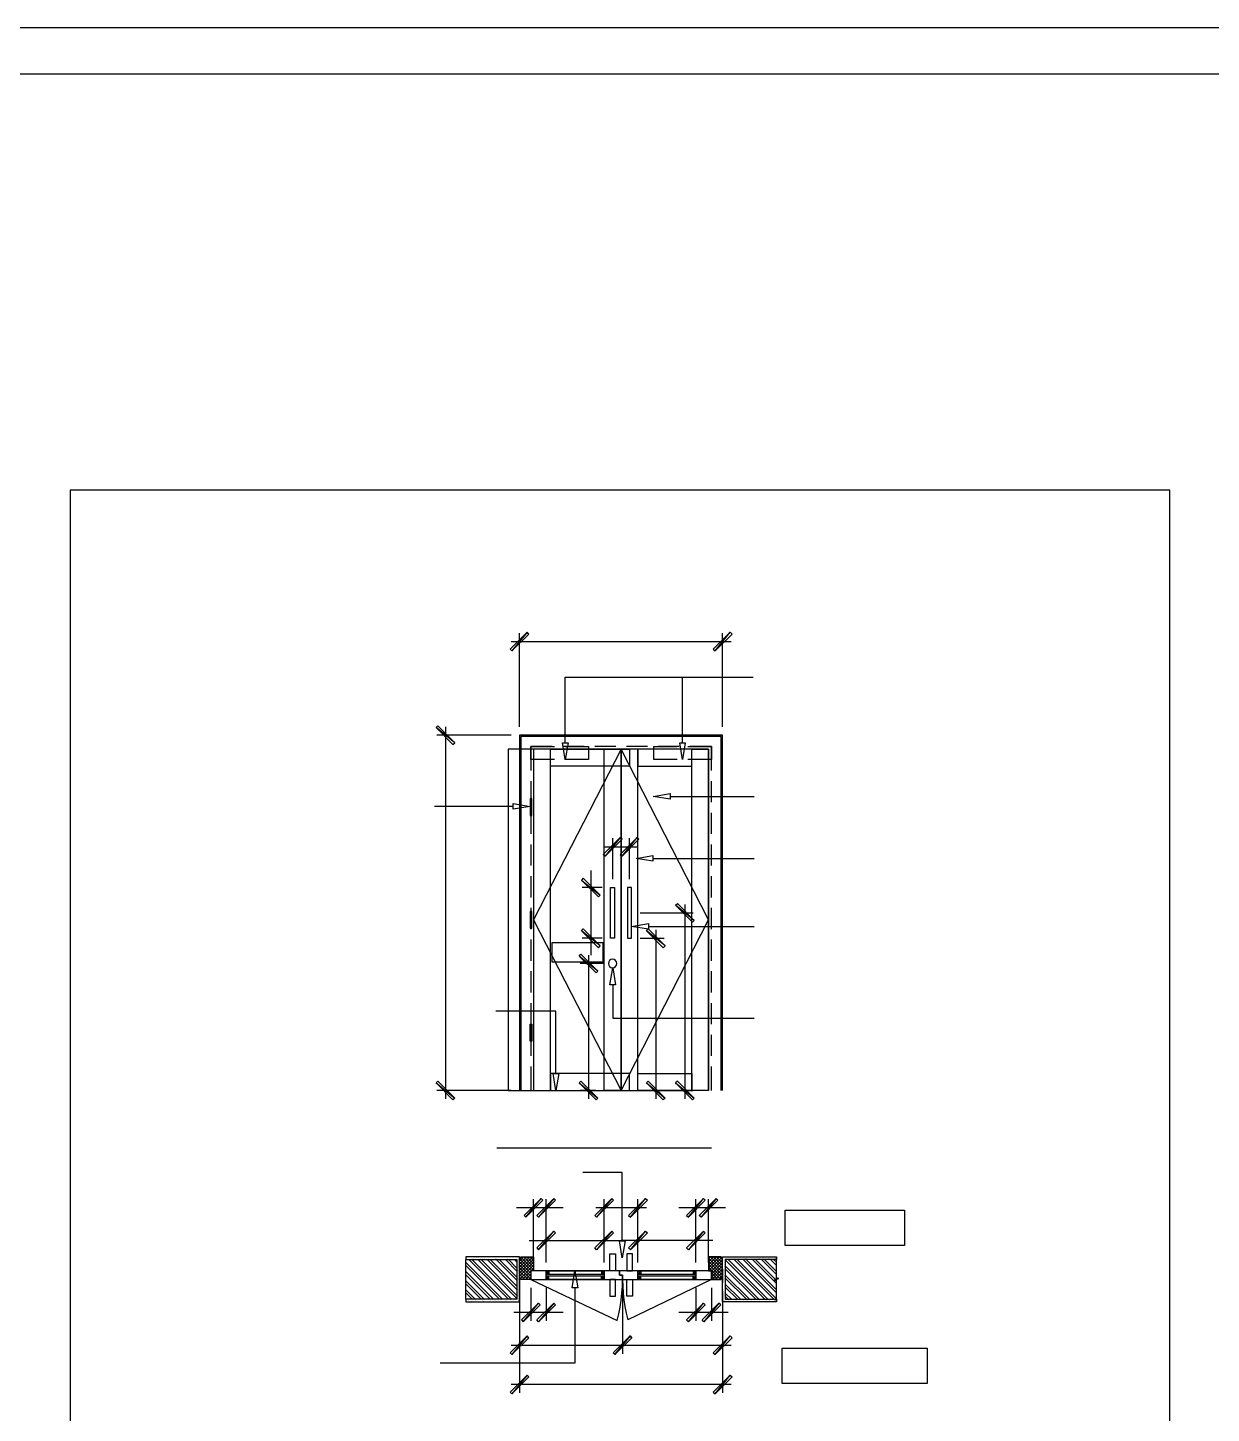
# Model space of a CAD drawing. Header units: millimetres. Extents: x 10 to 831, y 7 to 587.
# Drawn here: x 364.3 to 500.9, y 426.9 to 586.9 of the extents above; entities that cross this region are included whole.
import ezdxf

# ---------------------------------------------------------------- set-up
doc = ezdxf.new("R2010")
doc.units = ezdxf.units.MM
doc.layers.get('0').update_dxf_attribs({"linetype": 'CONTINUOUS'})

msp = doc.modelspace()

# ---------------------------------------------------------------- linework, layer by layer
at = {"color": 9}
for p, q in [((831.144, 586.863), (10.163, 586.863)), ((825.779, 581.501), (15.5291, 581.501)), ((424.84, 503.88), (422.363, 503.88)), ((422.363, 503.88), (422.363, 501.107)), ((422.363, 502.366), (422.363, 503.88)), ((422.363, 503.88), (425.083, 503.88)), ((428.502, 503.88), (426.067, 503.88)), ((426.3, 503.88), (429.02, 503.88)), ((429.02, 503.88), (429.02, 502.366)), ((432.163, 503.88), (429.729, 503.88)), ((435.825, 503.88), (433.391, 503.88)), ((436.534, 502.366), (436.534, 503.88)), ((436.534, 503.88), (439.254, 503.88)), ((439.487, 503.88), (437.042, 503.88)), ((440.471, 503.88), (443.191, 503.88)), ((443.191, 503.88), (440.704, 503.88)), ((443.191, 501.107), (443.191, 503.88)), ((443.191, 503.88), (443.191, 502.366)), ((425.083, 502.366), (422.363, 502.366)), ((432.777, 503.573), (422.67, 483.866)), ((429.02, 502.366), (426.3, 502.366)), ((442.874, 483.866), (432.777, 503.573)), ((439.254, 502.366), (436.534, 502.366)), ((443.191, 502.366), (440.471, 502.366)), ((422.363, 499.89), (422.363, 497.455)), ((443.191, 497.455), (443.191, 499.89)), ((422.363, 496.228), (422.363, 493.794)), ((443.191, 493.794), (443.191, 496.228)), ((422.363, 492.566), (422.363, 490.132)), ((443.191, 490.132), (443.191, 492.566)), ((422.363, 488.904), (422.363, 486.47)), ((443.191, 486.47), (443.191, 488.904)), ((422.363, 485.242), (422.363, 482.808)), ((443.191, 482.808), (443.191, 485.242)), ((422.67, 483.866), (432.777, 464.171)), ((432.777, 464.171), (442.874, 483.866)), ((422.363, 481.591), (422.363, 479.146)), ((443.191, 479.146), (443.191, 481.591)), ((422.363, 477.929), (422.363, 475.484)), ((443.191, 475.484), (443.191, 477.929)), ((422.363, 474.267), (422.363, 471.823)), ((443.191, 471.823), (443.191, 474.267)), ((422.363, 470.606), (422.363, 468.161)), ((443.191, 468.161), (443.191, 470.606)), ((422.363, 466.944), (422.363, 464.171)), ((443.191, 464.171), (443.191, 466.944)), ((421.061, 444.962), (414.849, 444.962)), ((414.849, 444.962), (414.849, 444.655)), ((415.653, 444.719), (415.653, 444.719)), ((415.696, 444.761), (415.696, 444.761)), ((415.706, 444.782), (415.706, 444.782)), ((415.886, 444.909), (415.886, 444.909)), ((416.056, 444.888), (416.056, 444.888)), ((416.331, 444.856), (416.331, 444.856)), ((416.585, 444.729), (416.585, 444.729)), ((416.775, 444.793), (416.775, 444.793)), ((416.955, 444.772), (416.955, 444.772)), ((416.987, 444.75), (416.987, 444.75)), ((417.22, 444.74), (417.22, 444.74)), ((417.453, 444.719), (417.453, 444.719)), ((418.299, 444.719), (418.299, 444.719)), ((418.31, 444.761), (418.31, 444.761)), ((418.373, 444.825), (418.373, 444.825)), ((418.564, 444.962), (418.564, 444.962)), ((419.199, 444.687), (419.199, 444.687)), ((419.59, 444.962), (419.59, 444.962)), ((419.654, 444.793), (419.654, 444.793)), ((420.628, 444.962), (420.628, 444.962)), ((420.903, 444.687), (420.903, 444.687)), ((420.977, 444.803), (420.977, 444.803)), ((421.04, 444.856), (421.04, 444.856)), ((422.585, 444.962), (421.061, 443.438)), ((422.236, 444.962), (421.061, 443.787)), ((421.887, 444.962), (421.061, 444.137)), ((421.538, 444.962), (421.061, 444.486)), ((421.061, 439.755), (421.061, 444.962)), ((422.448, 443.353), (421.061, 444.74)), ((422.67, 444.698), (421.061, 443.089)), ((422.67, 443.48), (421.22, 444.93)), ((422.67, 443.83), (421.538, 444.962)), ((422.67, 444.179), (421.887, 444.962)), ((422.67, 444.528), (422.236, 444.962)), ((422.67, 444.877), (422.585, 444.962)), ((444.144, 444.962), (442.874, 443.703)), ((443.784, 444.962), (442.874, 444.052)), ((443.435, 444.962), (442.874, 444.401)), ((443.085, 444.962), (442.874, 444.75)), ((444.493, 443.216), (442.874, 444.825)), ((444.334, 444.814), (442.874, 443.353)), ((444.493, 443.565), (443.085, 444.962)), ((444.493, 443.914), (443.435, 444.962)), ((444.493, 444.264), (443.784, 444.962)), ((444.493, 444.613), (444.144, 444.962)), ((444.493, 439.755), (444.493, 444.962)), ((444.493, 444.962), (450.695, 444.962)), ((444.514, 444.856), (444.514, 444.856)), ((444.567, 444.803), (444.567, 444.803)), ((444.641, 444.687), (444.641, 444.687)), ((444.927, 444.962), (444.927, 444.962)), ((445.89, 444.793), (445.89, 444.793)), ((445.953, 444.962), (445.953, 444.962)), ((446.356, 444.687), (446.356, 444.687)), ((446.991, 444.962), (446.991, 444.962)), ((447.181, 444.825), (447.181, 444.825)), ((447.234, 444.761), (447.234, 444.761)), ((447.255, 444.719), (447.255, 444.719)), ((448.091, 444.719), (448.091, 444.719)), ((448.335, 444.74), (448.335, 444.74)), ((448.557, 444.75), (448.557, 444.75)), ((448.599, 444.772), (448.599, 444.772)), ((448.769, 444.793), (448.769, 444.793)), ((448.959, 444.729), (448.959, 444.729)), ((449.224, 444.856), (449.224, 444.856)), ((449.488, 444.888), (449.488, 444.888)), ((449.658, 444.909), (449.658, 444.909)), ((449.838, 444.782), (449.838, 444.782)), ((449.859, 444.761), (449.859, 444.761)), ((449.901, 444.719), (449.901, 444.719)), ((450.695, 444.962), (450.695, 444.655)), ((414.849, 444.655), (420.755, 444.655)), ((414.849, 444.306), (419.093, 440.073)), ((414.849, 443.957), (418.744, 440.073)), ((414.849, 443.258), (418.035, 440.073)), ((415.209, 444.655), (419.791, 440.073)), ((415.558, 444.655), (420.141, 440.073)), ((416.257, 444.655), (420.755, 440.168)), ((416.616, 444.655), (420.755, 440.517)), ((417.315, 444.655), (420.755, 441.216)), ((417.664, 444.676), (417.664, 444.676)), ((417.664, 444.655), (420.755, 441.565)), ((417.844, 444.655), (417.844, 444.655)), ((418.363, 444.655), (420.755, 442.263)), ((418.712, 444.655), (420.755, 442.623)), ((419.421, 444.655), (420.755, 443.322)), ((419.77, 444.655), (420.755, 443.671)), ((420.056, 444.676), (420.056, 444.676)), ((420.469, 444.655), (420.755, 444.369)), ((420.755, 444.655), (420.755, 440.073)), ((420.776, 444.264), (420.776, 444.264)), ((420.86, 443.406), (420.86, 443.406)), ((420.882, 444.041), (420.882, 444.041)), ((420.882, 443.809), (420.882, 443.809)), ((420.924, 443.396), (420.924, 443.396)), ((420.966, 443.597), (420.966, 443.597)), ((421.009, 444.549), (421.009, 444.549)), ((422.363, 443.089), (421.061, 444.391)), ((422.67, 444.348), (421.061, 442.74)), ((422.363, 442.74), (421.061, 444.041)), ((422.363, 442.39), (421.061, 443.692)), ((422.035, 442.359), (421.061, 443.332)), ((422.67, 443.999), (421.188, 442.517)), ((422.363, 443.332), (421.39, 442.359)), ((422.67, 443.65), (422.374, 443.353)), ((444.493, 442.856), (442.874, 444.475)), ((444.482, 442.517), (442.874, 444.126)), ((444.292, 442.359), (442.874, 443.777)), ((442.948, 443.353), (442.874, 443.428)), ((444.493, 444.613), (443.191, 443.311)), ((444.493, 444.264), (443.191, 442.962)), ((444.493, 443.914), (443.191, 442.613)), ((443.943, 442.359), (443.191, 443.11)), ((444.493, 443.565), (443.286, 442.359)), ((444.493, 443.216), (443.636, 442.359)), ((444.535, 444.549), (444.535, 444.549)), ((444.588, 443.597), (444.588, 443.597)), ((444.631, 443.396), (444.631, 443.396)), ((444.662, 444.041), (444.662, 444.041)), ((444.673, 443.809), (444.673, 443.809)), ((444.683, 443.406), (444.683, 443.406)), ((444.768, 444.264), (444.768, 444.264)), ((450.695, 444.655), (444.8, 444.655)), ((444.8, 444.655), (444.8, 440.073)), ((444.8, 444.623), (449.351, 440.073)), ((444.8, 443.925), (448.652, 440.073)), ((444.8, 443.565), (448.303, 440.073)), ((445.117, 444.655), (449.7, 440.073)), ((445.488, 444.676), (445.488, 444.676)), ((445.826, 444.655), (450.398, 440.073)), ((446.176, 444.655), (450.695, 440.126)), ((446.874, 444.655), (450.695, 440.824)), ((447.223, 444.655), (450.695, 441.173)), ((447.71, 444.655), (447.71, 444.655)), ((447.88, 444.676), (447.88, 444.676)), ((447.922, 444.655), (450.695, 441.882)), ((448.271, 444.655), (450.695, 442.232)), ((448.98, 444.655), (450.695, 442.93)), ((449.33, 444.655), (450.695, 443.279)), ((450.028, 444.655), (450.695, 443.978)), ((450.377, 444.655), (450.695, 444.338)), ((414.849, 442.909), (417.685, 440.073)), ((414.849, 442.21), (416.987, 440.073)), ((414.849, 441.851), (416.638, 440.073)), ((420.755, 441.702), (420.755, 441.702)), ((420.786, 442.549), (420.786, 442.549)), ((420.797, 441.501), (420.797, 441.501)), ((420.818, 442.136), (420.818, 442.136)), ((420.839, 442.771), (420.839, 442.771)), ((420.85, 442.475), (420.85, 442.475)), ((420.934, 442.359), (420.934, 442.359)), ((420.998, 442.422), (420.998, 442.422)), ((421.686, 442.359), (421.061, 442.983)), ((421.178, 442.517), (421.061, 442.634)), ((421.061, 442.517), (421.061, 442.517)), ((421.337, 442.359), (421.22, 442.475)), ((422.363, 442.983), (421.739, 442.359)), ((422.363, 442.634), (422.088, 442.359)), ((422.363, 442.359), (432.312, 437.607)), ((432.872, 440.761), (432.925, 441.565)), ((432.925, 441.565), (432.936, 442.359)), ((432.936, 442.359), (432.957, 441.575)), ((432.957, 441.575), (433.01, 440.792)), ((443.191, 442.359), (433.55, 437.691)), ((443.583, 442.359), (443.191, 442.761)), ((443.234, 442.359), (443.191, 442.412)), ((444.493, 442.856), (443.996, 442.359)), ((444.493, 442.517), (444.493, 442.517)), ((444.556, 442.422), (444.556, 442.422)), ((444.62, 442.359), (444.62, 442.359)), ((444.705, 442.771), (444.705, 442.771)), ((444.705, 442.475), (444.705, 442.475)), ((444.726, 442.136), (444.726, 442.136)), ((444.747, 441.501), (444.747, 441.501)), ((444.758, 442.549), (444.758, 442.549)), ((444.8, 442.867), (447.594, 440.073)), ((444.8, 442.517), (447.245, 440.073)), ((444.8, 441.819), (446.546, 440.073)), ((444.8, 441.702), (444.8, 441.702)), ((414.849, 441.152), (415.939, 440.073)), ((414.849, 440.803), (415.579, 440.073)), ((414.849, 440.104), (414.881, 440.073)), ((420.755, 440.073), (414.849, 440.073)), ((414.849, 440.073), (414.849, 439.755)), ((414.902, 439.999), (414.902, 439.999)), ((414.955, 439.903), (414.955, 439.903)), ((415.135, 439.967), (415.135, 439.967)), ((415.622, 439.893), (415.622, 439.893)), ((415.929, 439.999), (415.929, 439.999)), ((415.992, 439.956), (415.992, 439.956)), ((416.839, 439.967), (416.839, 439.967)), ((416.966, 439.999), (416.966, 439.999)), ((417.738, 439.935), (417.738, 439.935)), ((417.992, 439.999), (417.992, 439.999)), ((418.225, 439.882), (418.225, 439.882)), ((418.289, 439.935), (418.289, 439.935)), ((418.606, 439.924), (418.606, 439.924)), ((419.019, 439.988), (419.019, 439.988)), ((419.442, 439.924), (419.442, 439.924)), ((419.569, 439.903), (419.569, 439.903)), ((420.045, 439.988), (420.045, 439.988)), ((420.141, 440.073), (420.141, 440.073)), ((420.342, 439.893), (420.342, 439.893)), ((420.596, 440.009), (420.596, 440.009)), ((420.755, 440.221), (420.755, 440.221)), ((420.765, 439.988), (420.765, 439.988)), ((420.776, 440.856), (420.776, 440.856)), ((420.85, 440.496), (420.85, 440.496)), ((420.892, 439.914), (420.892, 439.914)), ((420.903, 440.824), (420.903, 440.824)), ((420.924, 441.152), (420.924, 441.152)), ((420.945, 439.977), (420.945, 439.977)), ((420.977, 441.237), (420.977, 441.237)), ((421.04, 439.956), (421.04, 439.956)), ((432.661, 439.173), (432.777, 439.967)), ((432.777, 439.967), (432.872, 440.761)), ((433.01, 440.792), (433.095, 440.009)), ((433.095, 440.009), (433.211, 439.226)), ((444.514, 439.956), (444.514, 439.956)), ((444.578, 441.237), (444.578, 441.237)), ((444.599, 439.977), (444.599, 439.977)), ((444.631, 441.152), (444.631, 441.152)), ((444.652, 440.824), (444.652, 440.824)), ((444.662, 439.914), (444.662, 439.914)), ((444.705, 440.496), (444.705, 440.496)), ((444.768, 440.856), (444.768, 440.856)), ((444.789, 440.221), (444.789, 440.221)), ((444.789, 439.988), (444.789, 439.988)), ((444.8, 441.47), (446.197, 440.073)), ((444.8, 440.761), (445.498, 440.073)), ((444.8, 440.411), (445.139, 440.073)), ((444.8, 440.073), (450.695, 440.073)), ((444.959, 440.009), (444.959, 440.009)), ((445.213, 439.893), (445.213, 439.893)), ((445.403, 440.073), (445.403, 440.073)), ((445.498, 439.988), (445.498, 439.988)), ((445.985, 439.903), (445.985, 439.903)), ((446.102, 439.924), (446.102, 439.924)), ((446.536, 439.988), (446.536, 439.988)), ((446.948, 439.924), (446.948, 439.924)), ((447.266, 439.935), (447.266, 439.935)), ((447.329, 439.882), (447.329, 439.882)), ((447.562, 439.999), (447.562, 439.999)), ((447.816, 439.935), (447.816, 439.935)), ((448.589, 439.999), (448.589, 439.999)), ((448.705, 439.967), (448.705, 439.967)), ((449.552, 439.956), (449.552, 439.956)), ((449.615, 439.999), (449.615, 439.999)), ((449.933, 439.893), (449.933, 439.893)), ((450.42, 439.967), (450.42, 439.967)), ((450.6, 439.903), (450.6, 439.903)), ((450.652, 439.999), (450.652, 439.999)), ((450.695, 440.073), (450.695, 439.755)), ((414.849, 439.755), (421.061, 439.755)), ((415.124, 439.872), (415.124, 439.872)), ((415.389, 439.84), (415.389, 439.84)), ((415.558, 439.84), (415.558, 439.84)), ((415.844, 439.776), (415.844, 439.776)), ((416.902, 439.861), (416.902, 439.861)), ((432.312, 437.607), (432.502, 438.379)), ((432.502, 438.379), (432.661, 439.173)), ((433.211, 439.226), (433.37, 438.453)), ((433.37, 438.453), (433.55, 437.691)), ((450.695, 439.755), (444.493, 439.755)), ((448.652, 439.861), (448.652, 439.861)), ((449.711, 439.776), (449.711, 439.776)), ((449.996, 439.84), (449.996, 439.84)), ((450.166, 439.84), (450.166, 439.84)), ((450.43, 439.872), (450.43, 439.872))]:
    msp.add_line(p, q, dxfattribs=at)
at = {"color": 0}
for p, q in [((496.097, 533.46), (369.193, 533.46)), ((369.193, 533.46), (369.193, 158.641)), ((496.097, 158.641), (496.097, 533.46)), ((419.982, 515.119), (421.929, 517.077)), ((421.929, 517.077), (420.183, 514.918)), ((421.929, 517.077), (420.183, 514.918)), ((421.929, 517.077), (420.183, 514.918)), ((421.929, 517.077), (420.183, 514.918)), ((420.183, 514.918), (422.141, 516.865)), ((420.183, 514.918), (422.141, 516.865)), ((421.061, 506.166), (421.061, 516.971)), ((422.141, 516.865), (421.929, 517.077)), ((422.141, 516.865), (421.929, 517.077)), ((445.361, 517.077), (443.413, 515.119)), ((445.361, 517.077), (443.413, 515.119)), ((443.615, 514.918), (445.361, 517.077)), ((443.615, 514.918), (445.361, 517.077)), ((443.615, 514.918), (445.361, 517.077)), ((443.615, 514.918), (445.361, 517.077)), ((445.572, 516.865), (443.615, 514.918)), ((444.493, 506.166), (444.493, 516.971)), ((445.361, 517.077), (445.572, 516.865)), ((445.361, 517.077), (445.572, 516.865)), ((420.183, 514.918), (419.982, 515.119)), ((420.183, 514.918), (419.982, 515.119)), ((420.088, 515.997), (445.467, 515.997)), ((443.413, 515.119), (443.615, 514.918)), ((443.413, 515.119), (443.615, 514.918)), ((426.332, 504.313), (426.332, 511.902)), ((426.332, 511.902), (448.028, 511.902)), ((439.857, 504.324), (439.857, 511.902)), ((439.857, 511.902), (448.028, 511.902)), ((411.431, 506.06), (411.632, 506.261)), ((411.431, 506.06), (411.632, 506.261)), ((413.59, 504.313), (411.431, 506.06)), ((411.431, 506.06), (413.378, 504.102)), ((413.59, 504.313), (411.431, 506.06)), ((413.59, 504.313), (411.431, 506.06)), ((411.431, 506.06), (413.378, 504.102)), ((413.59, 504.313), (411.431, 506.06)), ((411.632, 506.261), (413.59, 504.313)), ((412.51, 506.166), (412.51, 463.197)), ((420.088, 505.181), (411.526, 505.181)), ((413.378, 504.102), (413.59, 504.313)), ((413.378, 504.102), (413.59, 504.313)), ((444.493, 505.181), (421.061, 505.181)), ((421.061, 505.181), (421.061, 464.171)), ((444.334, 505.033), (421.22, 505.033)), ((421.22, 505.033), (421.22, 464.171)), ((426.332, 502.366), (426.014, 504.313)), ((426.332, 502.366), (426.014, 504.313)), ((426.014, 504.313), (426.66, 504.313)), ((426.66, 504.313), (426.332, 502.366)), ((426.66, 504.313), (426.332, 502.366)), ((439.857, 502.366), (439.54, 504.324)), ((439.857, 502.366), (439.54, 504.324)), ((439.54, 504.324), (440.186, 504.324)), ((440.186, 504.324), (439.857, 502.366)), ((440.186, 504.324), (439.857, 502.366)), ((444.334, 464.171), (444.334, 505.033)), ((444.493, 464.171), (444.493, 505.181)), ((432.777, 503.573), (419.749, 503.573)), ((419.749, 503.573), (419.749, 464.171)), ((442.874, 503.573), (422.67, 503.573)), ((422.67, 503.573), (422.67, 464.171)), ((424.628, 503.573), (422.67, 503.573)), ((422.67, 503.573), (422.67, 464.171)), ((424.628, 464.171), (424.628, 503.573)), ((424.628, 503.573), (433.751, 503.573)), ((424.628, 501.615), (424.628, 503.573)), ((430.819, 464.171), (430.819, 503.573)), ((430.819, 503.573), (432.777, 503.573)), ((432.777, 464.171), (432.777, 503.573)), ((432.777, 503.573), (432.777, 464.171)), ((434.725, 503.573), (432.777, 503.573)), ((432.777, 503.573), (432.777, 464.171)), ((433.751, 503.573), (433.751, 501.615)), ((434.725, 464.171), (434.725, 503.573)), ((440.926, 503.573), (434.725, 503.573)), ((434.725, 503.573), (434.725, 501.615)), ((440.926, 464.171), (440.926, 503.573)), ((440.926, 503.573), (442.874, 503.573)), ((440.926, 501.615), (440.926, 503.573)), ((442.874, 464.171), (442.874, 503.573)), ((442.874, 503.573), (442.874, 464.171)), ((433.751, 501.615), (424.628, 501.615)), ((434.725, 501.615), (440.926, 501.615)), ((422.458, 497.858), (422.268, 497.858)), ((422.268, 497.858), (422.268, 495.91)), ((422.363, 497.858), (422.363, 495.91)), ((422.458, 495.91), (422.458, 497.858)), ((436.492, 498.112), (438.439, 498.44)), ((436.492, 498.112), (438.439, 498.44)), ((438.439, 497.794), (436.492, 498.112)), ((438.439, 497.794), (436.492, 498.112)), ((438.439, 498.44), (438.439, 497.794)), ((438.439, 498.112), (448.134, 498.112)), ((420.31, 496.958), (411.23, 496.958)), ((420.31, 497.286), (422.268, 496.958)), ((420.31, 497.286), (422.268, 496.958)), ((420.31, 496.63), (420.31, 497.286)), ((422.268, 496.958), (420.31, 496.63)), ((422.268, 496.958), (420.31, 496.63)), ((422.268, 495.91), (422.458, 495.91)), ((430.724, 491.434), (432.671, 493.391)), ((432.671, 493.391), (430.925, 491.222)), ((432.671, 493.391), (430.925, 491.222)), ((432.671, 493.391), (430.925, 491.222)), ((432.671, 493.391), (430.925, 491.222)), ((430.925, 491.222), (432.883, 493.18)), ((430.925, 491.222), (432.883, 493.18)), ((431.804, 488.576), (431.804, 493.286)), ((432.883, 493.18), (432.671, 493.391)), ((432.883, 493.18), (432.671, 493.391)), ((434.629, 493.391), (432.671, 491.434)), ((434.629, 493.391), (432.671, 491.434)), ((432.883, 491.222), (434.629, 493.391)), ((432.883, 491.222), (434.629, 493.391)), ((432.883, 491.222), (434.629, 493.391)), ((432.883, 491.222), (434.629, 493.391)), ((434.83, 493.18), (432.883, 491.222)), ((433.751, 488.576), (433.751, 493.286)), ((434.629, 493.391), (434.83, 493.18)), ((434.629, 493.391), (434.83, 493.18)), ((430.925, 491.222), (430.724, 491.434)), ((430.925, 491.222), (430.724, 491.434)), ((430.819, 492.312), (434.725, 492.312)), ((432.671, 491.434), (432.883, 491.222)), ((432.671, 491.434), (432.883, 491.222)), ((434.502, 490.968), (436.45, 491.296)), ((434.502, 490.968), (436.45, 491.296)), ((436.45, 491.296), (436.45, 490.64)), ((429.274, 489.55), (429.274, 481.739)), ((436.45, 490.64), (434.502, 490.968)), ((436.45, 490.64), (434.502, 490.968)), ((436.45, 490.968), (448.134, 490.968)), ((428.406, 488.682), (428.195, 488.47)), ((428.406, 488.682), (428.195, 488.47)), ((428.195, 488.47), (430.354, 486.724)), ((428.195, 488.47), (430.354, 486.724)), ((428.195, 488.47), (430.354, 486.724)), ((428.195, 488.47), (430.354, 486.724)), ((430.153, 486.523), (428.195, 488.47)), ((430.354, 486.724), (428.406, 488.682)), ((430.354, 486.724), (428.406, 488.682)), ((430.597, 487.602), (428.3, 487.602)), ((430.354, 486.724), (430.153, 486.523)), ((430.354, 486.724), (430.153, 486.523)), ((431.571, 487.602), (432.026, 487.602)), ((431.571, 481.739), (431.571, 487.602)), ((432.026, 487.602), (432.026, 481.739)), ((433.984, 487.602), (433.529, 487.602)), ((433.529, 487.602), (433.529, 481.739)), ((433.984, 481.739), (433.984, 487.602)), ((422.458, 484.851), (422.268, 484.851)), ((422.268, 484.851), (422.268, 482.893)), ((422.363, 484.851), (422.363, 482.893)), ((422.458, 482.893), (422.458, 484.851)), ((434.957, 484.671), (441.106, 484.671)), ((439.053, 485.549), (439.265, 485.75)), ((439.053, 485.549), (439.265, 485.75)), ((441.212, 483.803), (439.053, 485.549)), ((439.053, 485.549), (441.011, 483.591)), ((441.212, 483.803), (439.053, 485.549)), ((441.212, 483.803), (439.053, 485.549)), ((439.053, 485.549), (441.011, 483.591)), ((441.212, 483.803), (439.053, 485.549)), ((439.265, 485.75), (441.212, 483.803)), ((440.133, 485.644), (440.133, 463.197)), ((433.984, 483.115), (435.931, 483.433)), ((433.984, 483.115), (435.931, 483.433)), ((435.931, 482.787), (433.984, 483.115)), ((435.931, 482.787), (433.984, 483.115)), ((435.931, 483.433), (435.931, 482.787)), ((435.931, 483.115), (448.134, 483.115)), ((441.011, 483.591), (441.212, 483.803)), ((441.011, 483.591), (441.212, 483.803)), ((422.268, 482.893), (422.458, 482.893)), ((428.195, 482.618), (428.406, 482.819)), ((428.195, 482.618), (428.406, 482.819)), ((430.354, 480.871), (428.195, 482.618)), ((428.195, 482.618), (430.153, 480.66)), ((430.354, 480.871), (428.195, 482.618)), ((430.354, 480.871), (428.195, 482.618)), ((428.195, 482.618), (430.153, 480.66)), ((430.354, 480.871), (428.195, 482.618)), ((430.597, 481.739), (428.3, 481.739)), ((428.406, 482.819), (430.354, 480.871)), ((429.274, 481.739), (429.274, 479.792)), ((432.026, 481.739), (431.571, 481.739)), ((433.529, 481.739), (433.984, 481.739)), ((434.957, 481.739), (437.751, 481.739)), ((435.698, 482.618), (435.899, 482.819)), ((435.698, 482.618), (435.899, 482.819)), ((437.857, 480.871), (435.698, 482.618)), ((435.698, 482.618), (437.646, 480.66)), ((437.857, 480.871), (435.698, 482.618)), ((437.857, 480.871), (435.698, 482.618)), ((435.698, 482.618), (437.646, 480.66)), ((437.857, 480.871), (435.698, 482.618)), ((435.899, 482.819), (437.857, 480.871)), ((436.778, 482.723), (436.778, 463.197)), ((424.766, 481.221), (424.766, 479.019)), ((430.724, 481.221), (424.766, 481.221)), ((427.93, 479.697), (428.142, 479.898)), ((427.93, 479.697), (428.142, 479.898)), ((428.142, 479.898), (430.089, 477.95)), ((430.153, 480.66), (430.354, 480.871)), ((430.153, 480.66), (430.354, 480.871)), ((430.724, 479.019), (430.724, 481.221)), ((437.646, 480.66), (437.857, 480.871)), ((437.646, 480.66), (437.857, 480.871)), ((424.766, 479.019), (430.724, 479.019)), ((430.089, 477.95), (427.93, 479.697)), ((427.93, 479.697), (429.888, 477.739)), ((430.089, 477.95), (427.93, 479.697)), ((430.089, 477.95), (427.93, 479.697)), ((427.93, 479.697), (429.888, 477.739)), ((430.089, 477.95), (427.93, 479.697)), ((430.819, 478.818), (428.036, 478.818)), ((429.01, 479.792), (429.01, 463.197)), ((431.475, 476.373), (431.804, 478.321)), ((431.475, 476.373), (431.804, 478.321)), ((431.804, 478.321), (432.121, 476.373)), ((431.804, 478.321), (432.121, 476.373)), ((429.888, 477.739), (430.089, 477.95)), ((429.888, 477.739), (430.089, 477.95)), ((432.121, 476.373), (431.475, 476.373)), ((431.804, 476.373), (431.804, 472.511)), ((425.252, 473.336), (418.32, 473.336)), ((425.252, 466.129), (425.252, 473.336)), ((431.804, 472.511), (448.134, 472.511)), ((422.268, 471.833), (422.458, 471.833)), ((422.268, 469.875), (422.268, 471.833)), ((422.363, 469.875), (422.363, 471.833)), ((422.458, 471.833), (422.458, 469.875)), ((422.458, 469.875), (422.268, 469.875)), ((433.751, 466.129), (424.628, 466.129)), ((424.628, 466.129), (424.628, 464.171)), ((425.252, 464.171), (424.935, 466.129)), ((425.252, 464.171), (424.935, 466.129)), ((424.935, 466.129), (425.581, 466.129)), ((425.581, 466.129), (425.252, 464.171)), ((425.581, 466.129), (425.252, 464.171)), ((433.751, 464.171), (433.751, 466.129)), ((434.725, 464.171), (434.725, 466.129)), ((434.725, 466.129), (440.926, 466.129)), ((440.926, 466.129), (440.926, 464.171)), ((411.632, 465.25), (411.431, 465.049)), ((411.632, 465.25), (411.431, 465.049)), ((411.431, 465.049), (413.59, 463.303)), ((411.431, 465.049), (413.59, 463.303)), ((411.431, 465.049), (413.59, 463.303)), ((411.431, 465.049), (413.59, 463.303)), ((413.378, 463.091), (411.431, 465.049)), ((420.088, 464.171), (411.526, 464.171)), ((413.59, 463.303), (411.632, 465.25)), ((413.59, 463.303), (411.632, 465.25)), ((419.749, 464.171), (432.777, 464.171)), ((422.67, 464.171), (424.628, 464.171)), ((424.628, 464.171), (433.751, 464.171)), ((428.142, 465.25), (427.93, 465.049)), ((428.142, 465.25), (427.93, 465.049)), ((427.93, 465.049), (430.089, 463.303)), ((427.93, 465.049), (430.089, 463.303)), ((427.93, 465.049), (430.089, 463.303)), ((427.93, 465.049), (430.089, 463.303)), ((429.888, 463.091), (427.93, 465.049)), ((429.846, 464.171), (428.036, 464.171)), ((430.089, 463.303), (428.142, 465.25)), ((430.089, 463.303), (428.142, 465.25)), ((432.777, 464.171), (430.819, 464.171)), ((432.068, 464.171), (440.016, 464.171)), ((432.777, 464.171), (434.725, 464.171)), ((433.751, 464.171), (437.751, 464.171)), ((440.926, 464.171), (434.725, 464.171)), ((435.899, 465.25), (435.698, 465.049)), ((435.899, 465.25), (435.698, 465.049)), ((435.698, 465.049), (437.857, 463.303)), ((435.698, 465.049), (437.857, 463.303)), ((435.698, 465.049), (437.857, 463.303)), ((435.698, 465.049), (437.857, 463.303)), ((437.646, 463.091), (435.698, 465.049)), ((435.709, 464.171), (441.106, 464.171)), ((437.857, 463.303), (435.899, 465.25)), ((437.857, 463.303), (435.899, 465.25)), ((439.265, 465.25), (439.053, 465.049)), ((439.265, 465.25), (439.053, 465.049)), ((439.053, 465.049), (441.212, 463.303)), ((439.053, 465.049), (441.212, 463.303)), ((439.053, 465.049), (441.212, 463.303)), ((439.053, 465.049), (441.212, 463.303)), ((441.011, 463.091), (439.053, 465.049)), ((441.212, 463.303), (439.265, 465.25)), ((441.212, 463.303), (439.265, 465.25)), ((442.874, 464.171), (440.926, 464.171)), ((413.59, 463.303), (413.378, 463.091)), ((413.59, 463.303), (413.378, 463.091)), ((430.089, 463.303), (429.888, 463.091)), ((430.089, 463.303), (429.888, 463.091)), ((437.857, 463.303), (437.646, 463.091)), ((437.857, 463.303), (437.646, 463.091)), ((441.212, 463.303), (441.011, 463.091)), ((441.212, 463.303), (441.011, 463.091)), ((418.426, 457.535), (443.191, 457.535)), ((432.904, 454.709), (428.353, 454.709)), ((432.904, 446.814), (432.904, 454.709)), ((423.549, 451.714), (421.591, 449.756)), ((423.549, 451.714), (421.591, 449.756)), ((421.802, 449.555), (423.549, 451.714)), ((421.802, 449.555), (423.549, 451.714)), ((421.802, 449.555), (423.549, 451.714)), ((421.802, 449.555), (423.549, 451.714)), ((423.75, 451.503), (421.802, 449.555)), ((422.67, 444.327), (422.67, 451.608)), ((423.062, 449.756), (425.009, 451.714)), ((425.009, 451.714), (423.263, 449.555)), ((425.009, 451.714), (423.263, 449.555)), ((425.009, 451.714), (423.263, 449.555)), ((425.009, 451.714), (423.263, 449.555)), ((423.263, 449.555), (425.221, 451.503)), ((423.263, 449.555), (425.221, 451.503)), ((423.549, 451.714), (423.75, 451.503)), ((423.549, 451.714), (423.75, 451.503)), ((424.141, 444.327), (424.141, 451.608)), ((425.221, 451.503), (425.009, 451.714)), ((425.221, 451.503), (425.009, 451.714)), ((429.74, 449.756), (431.698, 451.714)), ((431.698, 451.714), (429.951, 449.555)), ((431.698, 451.714), (429.951, 449.555)), ((431.698, 451.714), (429.951, 449.555)), ((431.698, 451.714), (429.951, 449.555)), ((429.951, 449.555), (431.899, 451.503)), ((429.951, 449.555), (431.899, 451.503)), ((430.819, 444.327), (430.819, 451.608)), ((431.899, 451.503), (431.698, 451.714)), ((431.899, 451.503), (431.698, 451.714)), ((435.603, 451.714), (433.645, 449.756)), ((435.603, 451.714), (433.645, 449.756)), ((433.857, 449.555), (435.603, 451.714)), ((433.857, 449.555), (435.603, 451.714)), ((433.857, 449.555), (435.603, 451.714)), ((433.857, 449.555), (435.603, 451.714)), ((435.804, 451.503), (433.857, 449.555)), ((434.725, 444.327), (434.725, 451.608)), ((435.603, 451.714), (435.804, 451.503)), ((435.603, 451.714), (435.804, 451.503)), ((442.281, 451.714), (440.334, 449.756)), ((442.281, 451.714), (440.334, 449.756)), ((440.535, 449.555), (442.281, 451.714)), ((440.535, 449.555), (442.281, 451.714)), ((440.535, 449.555), (442.281, 451.714)), ((440.535, 449.555), (442.281, 451.714)), ((442.493, 451.503), (440.535, 449.555)), ((441.413, 444.327), (441.413, 451.608)), ((441.794, 449.756), (443.752, 451.714)), ((443.752, 451.714), (442.006, 449.555)), ((443.752, 451.714), (442.006, 449.555)), ((443.752, 451.714), (442.006, 449.555)), ((443.752, 451.714), (442.006, 449.555)), ((442.006, 449.555), (443.953, 451.503)), ((442.006, 449.555), (443.953, 451.503)), ((442.281, 451.714), (442.493, 451.503)), ((442.281, 451.714), (442.493, 451.503)), ((442.874, 444.327), (442.874, 451.608)), ((443.953, 451.503), (443.752, 451.714)), ((443.953, 451.503), (443.752, 451.714)), ((422.67, 450.635), (420.723, 450.635)), ((421.591, 449.756), (421.802, 449.555)), ((421.591, 449.756), (421.802, 449.555)), ((426.089, 450.635), (422.67, 450.635)), ((423.263, 449.555), (423.062, 449.756)), ((423.263, 449.555), (423.062, 449.756)), ((429.951, 449.555), (429.74, 449.756)), ((429.951, 449.555), (429.74, 449.756)), ((435.709, 450.635), (429.846, 450.635)), ((433.645, 449.756), (433.857, 449.555)), ((433.645, 449.756), (433.857, 449.555)), ((441.413, 450.635), (439.455, 450.635)), ((440.334, 449.756), (440.535, 449.555)), ((440.334, 449.756), (440.535, 449.555)), ((444.832, 450.635), (441.413, 450.635)), ((442.006, 449.555), (441.794, 449.756)), ((442.006, 449.555), (441.794, 449.756)), ((451.69, 450.37), (465.49, 450.37)), ((451.69, 446.296), (451.69, 450.37)), ((465.49, 450.37), (465.49, 446.296)), ((425.009, 447.936), (423.062, 445.989)), ((425.009, 447.936), (423.062, 445.989)), ((423.263, 445.777), (425.009, 447.936)), ((423.263, 445.777), (425.009, 447.936)), ((423.263, 445.777), (425.009, 447.936)), ((423.263, 445.777), (425.009, 447.936)), ((425.009, 447.936), (425.221, 447.735)), ((425.009, 447.936), (425.221, 447.735)), ((429.74, 445.989), (431.698, 447.936)), ((431.698, 447.936), (429.951, 445.777)), ((431.698, 447.936), (429.951, 445.777)), ((431.698, 447.936), (429.951, 445.777)), ((431.698, 447.936), (429.951, 445.777)), ((431.899, 447.735), (431.698, 447.936)), ((431.899, 447.735), (431.698, 447.936)), ((435.603, 447.936), (433.645, 445.989)), ((435.603, 447.936), (433.645, 445.989)), ((433.857, 445.777), (435.603, 447.936)), ((433.857, 445.777), (435.603, 447.936)), ((433.857, 445.777), (435.603, 447.936)), ((433.857, 445.777), (435.603, 447.936)), ((435.603, 447.936), (435.804, 447.735)), ((435.603, 447.936), (435.804, 447.735)), ((440.334, 445.989), (442.281, 447.936)), ((442.281, 447.936), (440.535, 445.777)), ((442.281, 447.936), (440.535, 445.777)), ((442.281, 447.936), (440.535, 445.777)), ((442.281, 447.936), (440.535, 445.777)), ((442.493, 447.735), (442.281, 447.936)), ((442.493, 447.735), (442.281, 447.936)), ((422.183, 446.857), (430.819, 446.857)), ((425.221, 447.735), (423.263, 445.777)), ((424.141, 444.327), (424.141, 447.841)), ((429.951, 445.777), (431.899, 447.735)), ((429.951, 445.777), (431.899, 447.735)), ((430.819, 444.327), (430.819, 447.841)), ((430.819, 446.857), (432.777, 446.857)), ((432.904, 444.867), (432.576, 446.814)), ((432.904, 444.867), (432.576, 446.814)), ((432.576, 446.814), (433.232, 446.814)), ((434.725, 446.857), (432.777, 446.857)), ((433.232, 446.814), (432.904, 444.867)), ((433.232, 446.814), (432.904, 444.867)), ((435.804, 447.735), (433.857, 445.777)), ((434.725, 444.327), (434.725, 447.841)), ((443.361, 446.857), (434.725, 446.857)), ((440.535, 445.777), (442.493, 447.735)), ((440.535, 445.777), (442.493, 447.735)), ((441.413, 444.327), (441.413, 447.841)), ((465.49, 446.296), (451.69, 446.296)), ((421.061, 442.517), (421.061, 444.814)), ((421.061, 444.814), (421.22, 444.814)), ((421.22, 444.814), (421.22, 444.962)), ((421.22, 444.962), (422.67, 444.962)), ((422.67, 444.962), (422.67, 443.353)), ((423.062, 445.989), (423.263, 445.777)), ((423.062, 445.989), (423.263, 445.777)), ((429.951, 445.777), (429.74, 445.989)), ((429.951, 445.777), (429.74, 445.989)), ((431.475, 443.353), (431.475, 445.301)), ((431.475, 445.301), (432.121, 445.301)), ((432.121, 445.301), (432.121, 443.353)), ((433.423, 445.301), (433.423, 443.353)), ((434.079, 445.301), (433.423, 445.301)), ((433.645, 445.989), (433.857, 445.777)), ((433.645, 445.989), (433.857, 445.777)), ((434.079, 443.353), (434.079, 445.301)), ((440.535, 445.777), (440.334, 445.989)), ((440.535, 445.777), (440.334, 445.989)), ((444.334, 444.962), (442.874, 444.962)), ((442.874, 444.962), (442.874, 443.353)), ((444.334, 444.814), (444.334, 444.962)), ((444.493, 444.814), (444.334, 444.814)), ((444.493, 442.517), (444.493, 444.814)), ((450.695, 442.56), (450.695, 444.962)), ((414.849, 444.655), (420.755, 444.655)), ((414.849, 440.073), (414.849, 444.655)), ((420.755, 444.655), (420.755, 440.073)), ((421.061, 443.988), (421.061, 433.776)), ((432.608, 443.353), (422.363, 443.353)), ((422.363, 443.353), (422.363, 442.359)), ((422.67, 443.353), (422.363, 443.353)), ((422.363, 443.353), (422.363, 442.359)), ((424.141, 443.353), (424.448, 443.353)), ((424.141, 442.983), (424.141, 443.353)), ((424.448, 443.353), (424.141, 442.983)), ((424.141, 443.353), (424.448, 442.983)), ((424.141, 442.359), (424.141, 443.353)), ((424.141, 443.353), (430.819, 443.353)), ((424.448, 443.353), (424.448, 442.983)), ((427.126, 441.396), (427.454, 443.353)), ((427.126, 441.396), (427.454, 443.353)), ((427.454, 443.353), (427.782, 441.396)), ((427.454, 443.353), (427.782, 441.396)), ((430.512, 443.353), (430.512, 443.29)), ((430.819, 443.353), (430.512, 443.353)), ((430.512, 443.353), (430.512, 442.983)), ((430.512, 443.353), (430.819, 442.983)), ((430.819, 443.353), (430.512, 442.983)), ((430.819, 442.983), (430.819, 443.353)), ((430.819, 443.353), (430.819, 442.359)), ((432.121, 443.353), (431.475, 443.353)), ((443.191, 443.353), (432.608, 443.353)), ((432.608, 443.353), (432.608, 442.856)), ((432.608, 442.856), (432.608, 443.353)), ((433.423, 443.353), (434.079, 443.353)), ((434.725, 443.353), (435.042, 443.353)), ((434.725, 442.983), (434.725, 443.353)), ((435.042, 443.353), (434.725, 442.983)), ((434.725, 443.353), (435.042, 442.983)), ((434.725, 442.359), (434.725, 443.353)), ((434.725, 443.353), (441.413, 443.353)), ((435.042, 443.353), (435.042, 442.983)), ((441.096, 443.353), (441.096, 443.29)), ((441.413, 443.353), (441.096, 443.353)), ((441.096, 443.353), (441.096, 442.983)), ((441.096, 443.353), (441.413, 442.983)), ((441.413, 443.353), (441.096, 442.983)), ((441.413, 442.983), (441.413, 443.353)), ((441.413, 443.353), (441.413, 442.359)), ((442.874, 443.353), (443.191, 443.353)), ((443.191, 442.359), (443.191, 443.353)), ((443.191, 443.353), (443.191, 442.359)), ((444.493, 443.533), (444.493, 441.978)), ((450.695, 444.655), (444.8, 444.655)), ((444.8, 444.655), (444.8, 440.073)), ((450.695, 440.073), (450.695, 444.655)), ((421.22, 442.517), (421.061, 442.517)), ((421.22, 442.359), (421.22, 442.517)), ((422.363, 442.359), (421.22, 442.359)), ((422.363, 442.359), (432.936, 442.359)), ((424.141, 442.729), (424.141, 442.983)), ((424.141, 442.983), (430.819, 442.983)), ((424.448, 442.983), (424.141, 442.983)), ((430.819, 442.729), (424.141, 442.729)), ((424.448, 442.729), (424.141, 442.729)), ((424.141, 442.729), (424.141, 442.359)), ((424.448, 442.359), (424.141, 442.729)), ((424.141, 442.359), (424.448, 442.729)), ((424.141, 442.359), (424.448, 442.359)), ((430.819, 442.359), (424.141, 442.359)), ((424.448, 442.359), (424.448, 442.729)), ((430.512, 442.983), (430.819, 442.983)), ((430.512, 442.359), (430.512, 442.729)), ((430.512, 442.729), (430.819, 442.729)), ((430.512, 442.359), (430.819, 442.729)), ((430.819, 442.359), (430.512, 442.729)), ((430.512, 442.359), (430.512, 442.422)), ((430.819, 442.359), (430.512, 442.359)), ((430.819, 442.983), (430.819, 442.729)), ((430.819, 442.729), (430.819, 442.359)), ((432.121, 442.359), (431.475, 442.359)), ((431.475, 442.359), (431.475, 440.411)), ((432.121, 440.411), (432.121, 442.359)), ((432.608, 442.856), (432.936, 442.856)), ((432.936, 442.856), (432.608, 442.856)), ((432.936, 442.856), (432.936, 442.359)), ((432.936, 442.359), (432.936, 442.856)), ((432.936, 442.359), (443.191, 442.359)), ((433.423, 440.411), (433.423, 442.359)), ((433.423, 442.359), (434.079, 442.359)), ((434.079, 442.359), (434.079, 440.411)), ((434.725, 442.729), (434.725, 442.983)), ((434.725, 442.983), (441.413, 442.983)), ((435.042, 442.983), (434.725, 442.983)), ((441.413, 442.729), (434.725, 442.729)), ((435.042, 442.729), (434.725, 442.729)), ((434.725, 442.729), (434.725, 442.359)), ((435.042, 442.359), (434.725, 442.729)), ((434.725, 442.359), (435.042, 442.729)), ((434.725, 442.359), (435.042, 442.359)), ((441.413, 442.359), (434.725, 442.359)), ((435.042, 442.359), (435.042, 442.729)), ((441.096, 442.983), (441.413, 442.983)), ((441.096, 442.359), (441.096, 442.729)), ((441.096, 442.729), (441.413, 442.729)), ((441.096, 442.359), (441.413, 442.729)), ((441.413, 442.359), (441.096, 442.729)), ((441.096, 442.359), (441.096, 442.422)), ((441.413, 442.359), (441.096, 442.359)), ((441.413, 442.983), (441.413, 442.729)), ((441.413, 442.729), (441.413, 442.359)), ((443.191, 442.359), (444.334, 442.359)), ((444.334, 442.359), (444.334, 442.517)), ((444.334, 442.517), (444.493, 442.517)), ((450.43, 442.263), (450.97, 442.464)), ((450.695, 442.168), (450.43, 442.263)), ((450.97, 442.464), (450.695, 442.56)), ((450.695, 439.755), (450.695, 442.168)), ((420.755, 440.073), (414.849, 440.073)), ((421.061, 440.38), (421.061, 429.256)), ((422.363, 441.385), (422.363, 437.586)), ((424.141, 441.385), (424.141, 437.586)), ((427.782, 441.396), (427.126, 441.396)), ((427.454, 441.396), (427.454, 432.675)), ((431.475, 440.411), (432.121, 440.411)), ((432.936, 441.385), (432.936, 433.776)), ((432.936, 441.385), (432.936, 433.776)), ((434.079, 440.411), (433.423, 440.411)), ((441.413, 441.385), (441.413, 437.586)), ((443.191, 441.385), (443.191, 437.586)), ((444.493, 440.993), (444.493, 433.776)), ((444.493, 440.38), (444.493, 429.256)), ((444.8, 440.073), (450.695, 440.073)), ((422.363, 438.559), (420.405, 438.559)), ((423.231, 439.639), (421.284, 437.691)), ((423.231, 439.639), (421.284, 437.691)), ((421.485, 437.48), (423.231, 439.639)), ((421.485, 437.48), (423.231, 439.639)), ((421.485, 437.48), (423.231, 439.639)), ((421.485, 437.48), (423.231, 439.639)), ((423.443, 439.438), (421.485, 437.48)), ((426.089, 438.559), (422.363, 438.559)), ((423.062, 437.691), (425.009, 439.639)), ((423.231, 439.639), (423.443, 439.438)), ((423.231, 439.639), (423.443, 439.438)), ((425.009, 439.639), (423.263, 437.48)), ((425.009, 439.639), (423.263, 437.48)), ((425.009, 439.639), (423.263, 437.48)), ((425.009, 439.639), (423.263, 437.48)), ((423.263, 437.48), (425.221, 439.438)), ((423.263, 437.48), (425.221, 439.438)), ((425.221, 439.438), (425.009, 439.639)), ((425.221, 439.438), (425.009, 439.639)), ((441.413, 438.559), (439.455, 438.559)), ((442.281, 439.639), (440.334, 437.691)), ((442.281, 439.639), (440.334, 437.691)), ((440.535, 437.48), (442.281, 439.639)), ((440.535, 437.48), (442.281, 439.639)), ((440.535, 437.48), (442.281, 439.639)), ((440.535, 437.48), (442.281, 439.639)), ((442.493, 439.438), (440.535, 437.48)), ((445.139, 438.559), (441.413, 438.559)), ((442.112, 437.691), (444.059, 439.639)), ((442.281, 439.639), (442.493, 439.438)), ((442.281, 439.639), (442.493, 439.438)), ((444.059, 439.639), (442.313, 437.48)), ((444.059, 439.639), (442.313, 437.48)), ((444.059, 439.639), (442.313, 437.48)), ((444.059, 439.639), (442.313, 437.48)), ((442.313, 437.48), (444.271, 439.438)), ((442.313, 437.48), (444.271, 439.438)), ((444.271, 439.438), (444.059, 439.639)), ((444.271, 439.438), (444.059, 439.639)), ((421.284, 437.691), (421.485, 437.48)), ((421.284, 437.691), (421.485, 437.48)), ((423.263, 437.48), (423.062, 437.691)), ((423.263, 437.48), (423.062, 437.691)), ((440.334, 437.691), (440.535, 437.48)), ((440.334, 437.691), (440.535, 437.48)), ((442.313, 437.48), (442.112, 437.691)), ((442.313, 437.48), (442.112, 437.691)), ((419.982, 433.881), (421.929, 435.839)), ((421.929, 435.839), (420.183, 433.68)), ((421.929, 435.839), (420.183, 433.68)), ((421.929, 435.839), (420.183, 433.68)), ((421.929, 435.839), (420.183, 433.68)), ((420.183, 433.68), (422.141, 435.628)), ((420.183, 433.68), (422.141, 435.628)), ((422.141, 435.628), (421.929, 435.839)), ((422.141, 435.628), (421.929, 435.839)), ((433.814, 435.839), (431.856, 433.881)), ((433.814, 435.839), (431.856, 433.881)), ((431.856, 433.881), (433.814, 435.839)), ((432.068, 433.68), (433.814, 435.839)), ((432.068, 433.68), (433.814, 435.839)), ((432.068, 433.68), (433.814, 435.839)), ((432.068, 433.68), (433.814, 435.839)), ((433.814, 435.839), (432.068, 433.68)), ((433.814, 435.839), (432.068, 433.68)), ((433.814, 435.839), (432.068, 433.68)), ((433.814, 435.839), (432.068, 433.68)), ((434.015, 435.628), (432.068, 433.68)), ((432.068, 433.68), (434.015, 435.628)), ((432.068, 433.68), (434.015, 435.628)), ((433.814, 435.839), (434.015, 435.628)), ((433.814, 435.839), (434.015, 435.628)), ((434.015, 435.628), (433.814, 435.839)), ((434.015, 435.628), (433.814, 435.839)), ((445.361, 435.839), (443.413, 433.881)), ((445.361, 435.839), (443.413, 433.881)), ((443.615, 433.68), (445.361, 435.839)), ((443.615, 433.68), (445.361, 435.839)), ((443.615, 433.68), (445.361, 435.839)), ((443.615, 433.68), (445.361, 435.839)), ((445.572, 435.628), (443.615, 433.68)), ((445.361, 435.839), (445.572, 435.628)), ((445.361, 435.839), (445.572, 435.628)), ((420.183, 433.68), (419.982, 433.881)), ((420.183, 433.68), (419.982, 433.881)), ((420.088, 434.76), (433.91, 434.76)), ((431.856, 433.881), (432.068, 433.68)), ((431.856, 433.881), (432.068, 433.68)), ((432.068, 433.68), (431.856, 433.881)), ((432.068, 433.68), (431.856, 433.881)), ((431.962, 434.76), (445.467, 434.76)), ((443.413, 433.881), (443.615, 433.68)), ((443.413, 433.881), (443.615, 433.68)), ((451.362, 434.432), (468.083, 434.432)), ((451.362, 430.357), (451.362, 434.432)), ((468.083, 434.432), (468.083, 430.357)), ((427.454, 432.675), (411.886, 432.675)), ((419.982, 429.362), (421.929, 431.32)), ((421.929, 431.32), (420.183, 429.161)), ((421.929, 431.32), (420.183, 429.161)), ((421.929, 431.32), (420.183, 429.161)), ((421.929, 431.32), (420.183, 429.161)), ((420.183, 429.161), (422.141, 431.109)), ((420.183, 429.161), (422.141, 431.109)), ((422.141, 431.109), (421.929, 431.32)), ((422.141, 431.109), (421.929, 431.32)), ((445.361, 431.32), (443.413, 429.362)), ((445.361, 431.32), (443.413, 429.362)), ((443.615, 429.161), (445.361, 431.32)), ((443.615, 429.161), (445.361, 431.32)), ((443.615, 429.161), (445.361, 431.32)), ((443.615, 429.161), (445.361, 431.32)), ((445.572, 431.109), (443.615, 429.161)), ((445.361, 431.32), (445.572, 431.109)), ((445.361, 431.32), (445.572, 431.109)), ((468.083, 430.357), (451.362, 430.357)), ((420.183, 429.161), (419.982, 429.362)), ((420.183, 429.161), (419.982, 429.362)), ((445.467, 430.241), (420.088, 430.241)), ((443.413, 429.362), (443.615, 429.161)), ((443.413, 429.362), (443.615, 429.161))]:
    msp.add_line(p, q, dxfattribs=at)
for points in [[(431.796, 479.316), (431.525, 479.316), (431.306, 479.097), (431.306, 478.822)], [(431.306, 478.822), (431.306, 478.55), (431.525, 478.331), (431.796, 478.331)], [(432.29, 478.822), (432.29, 479.097), (432.072, 479.316), (431.796, 479.316)], [(431.796, 478.331), (432.072, 478.331), (432.29, 478.55), (432.29, 478.822)]]:
    msp.add_open_spline(points, degree=3, dxfattribs=at)

doc.saveas('drawing.dxf')
